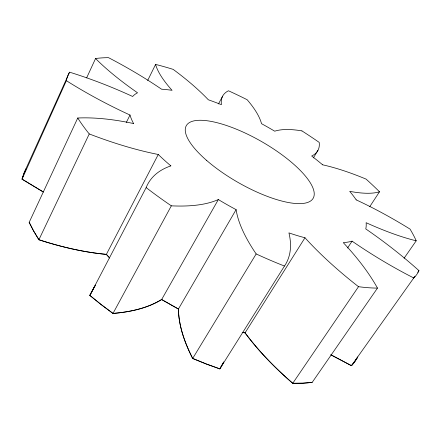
<?xml version="1.0" encoding="UTF-8"?>
<svg xmlns="http://www.w3.org/2000/svg" width="441" height="441" viewBox="0 0 441 441"><rect width="100%" height="100%" fill="white"/><g stroke="black" fill="none" stroke-linecap="round" stroke-linejoin="round"><path stroke-width="0.66" d="M43.251 191.956L22.05 179.151L24.382 172.21L69.568 72.175A223.631 90.62 26.4 0 1 132.647 96.485A121.777 39.508 29.5 0 1 137.537 92.792A147.707 39.938 28.4 0 1 95.559 58.537L86.634 77.892M43.212 191.934L22.05 179.151L23.831 173.539L26.3 168.379M22.05 179.151L66.371 80.681A215.765 71.029 30.1 0 1 69.573 72.175M236.122 209.646A200.181 68.945 34.8 0 0 256.16 253.928A194.597 64.54 29.8 0 0 284.478 266.044L219.839 368.885L206.338 364.018L192.678 358.456C184.911 343.098 178.77 326.406 178.407 309.025L161.649 299.533C147.029 308.441 129.863 311.996 112.995 313.43L101.11 304.544L89.832 295.409L94.479 286.738L89.832 295.409L101.11 304.544L112.995 313.43C129.858 312.024 147.051 308.474 161.649 299.533L218.345 199.553A123.1 40.533 29.8 0 0 236.1 209.64L178.407 309.025C178.737 326.406 184.895 343.115 192.678 358.456L206.338 364.018L219.839 368.885L223.747 362.044M109.704 258.062L106.375 254.374C83.399 252.23 60.819 246.872 38.902 239.744L33.577 230.924L29.167 222.369L77.743 118.006A229.557 97.483 30.5 0 1 133.568 123.557M109.021 257.324L106.375 254.374C83.399 252.213 60.825 246.855 38.902 239.744L89.247 133.943A206.768 67.87 29.9 0 1 77.743 118.006M223.686 362.022L219.839 368.885M126.346 122.427L129.996 115.029A158.92 44.993 26.9 0 1 66.371 80.681M147.691 80.449L155.601 64.414A201.515 66.431 29.8 0 1 173.148 69.369A182.998 57.639 25.3 0 1 208.334 99.782A140.933 46.107 29.9 0 1 221.41 104.688A148.49 40.423 31.5 0 1 228.493 90.78A191.355 62.407 29.8 0 1 247.153 99.727A162.795 46.823 26.5 0 1 261.519 123.684A141.688 46.432 29.8 0 1 274.721 131.197A160.485 46.018 33 0 1 301.925 130.894M106.375 254.374L158.269 154.482A179.002 54.987 25.5 0 1 89.247 133.937M89.832 295.409L146.147 187.607A219.513 86.249 33.9 0 1 170.854 165.882M218.477 103.916L222.633 96.188M112.995 313.43L171.34 205.831A201.62 69.777 24.8 0 0 218.334 199.541M330.838 354.796L351.46 365.683L354.746 361.774L357.783 356.945M357.447 357.568L354.316 362.348L351.46 365.683L330.959 354.851M313.38 157.895L317.922 150.398M192.678 358.456L256.171 253.928M243.151 332.514L245.058 332.856L304.979 237.76A176.659 54.127 34 0 0 358.505 286.689A201.383 66.343 29.8 0 0 377.479 288.105L312.14 382.452L302.802 383.201L292.752 383.29C275.228 368.136 258.895 351.477 245.058 332.856L242.192 332.332M369.729 206.691L379.508 191.78A222.562 74.733 29.5 0 0 366.091 179.118A184.779 58.019 34.3 0 0 322.658 164.818M347.552 248.018L352.078 241.15A132.598 43.146 29.8 0 1 343.269 242.644A227.479 96.518 29.4 0 1 377.496 288.116M245.058 332.856C258.911 351.466 275.239 368.125 292.752 383.29L358.505 286.689M404.083 258.233L416.21 240.803A217.777 72.357 29.5 0 0 410.047 229.105A206.179 73.245 34.8 0 0 356.207 199.878M351.46 365.683L414.975 276.237M417.759 272.317L418.95 270.636A223.896 90.416 33.3 0 0 365.765 228.923A131.942 42.882 29.9 0 0 366.118 222.699A146.605 39.624 31.2 0 0 416.216 240.808M312.14 382.452L302.802 383.201L292.752 383.29M178.407 309.025L161.649 299.533M38.902 239.744L33.577 230.924L29.167 222.369M379.514 191.785A143.937 38.45 29.6 0 1 349.713 191.333A130.123 42.171 29.9 0 1 356.212 199.872M322.641 164.807A139.389 45.522 29.7 0 0 311.671 156.02A148.716 40.544 28 0 0 319.196 142.388A201.548 66.453 29.8 0 0 301.914 130.889M155.59 64.408A143.209 38.268 29.9 0 0 172.062 90.322A139.097 45.335 29.9 0 0 161.588 89.22A209.051 74.816 24.8 0 0 108.508 57.661A220.544 73.355 30.2 0 0 95.537 58.532M133.579 123.574A123.827 40.44 29.6 0 1 129.996 115.035M170.843 165.871A132.702 43.218 29.8 0 1 158.269 154.482M171.34 205.837A201.35 66.321 29.8 0 1 146.153 187.607M284.489 266.055A219.75 86.756 25.8 0 0 288.921 232.892A123.248 40.478 30 0 0 304.985 237.76M413.746 277.957A158.727 44.806 32.7 0 1 352.072 241.155M418.944 270.636A207.496 68.349 29.6 0 1 413.752 277.968M95.565 285.14L94.826 286.192L95.587 285.162M206.757 160.541A73.085 23.577 29.8 0 0 312.873 198.742A73.085 23.577 29.8 0 0 229.596 126.578A73.085 23.577 29.8 0 0 206.757 160.541"/></g></svg>
